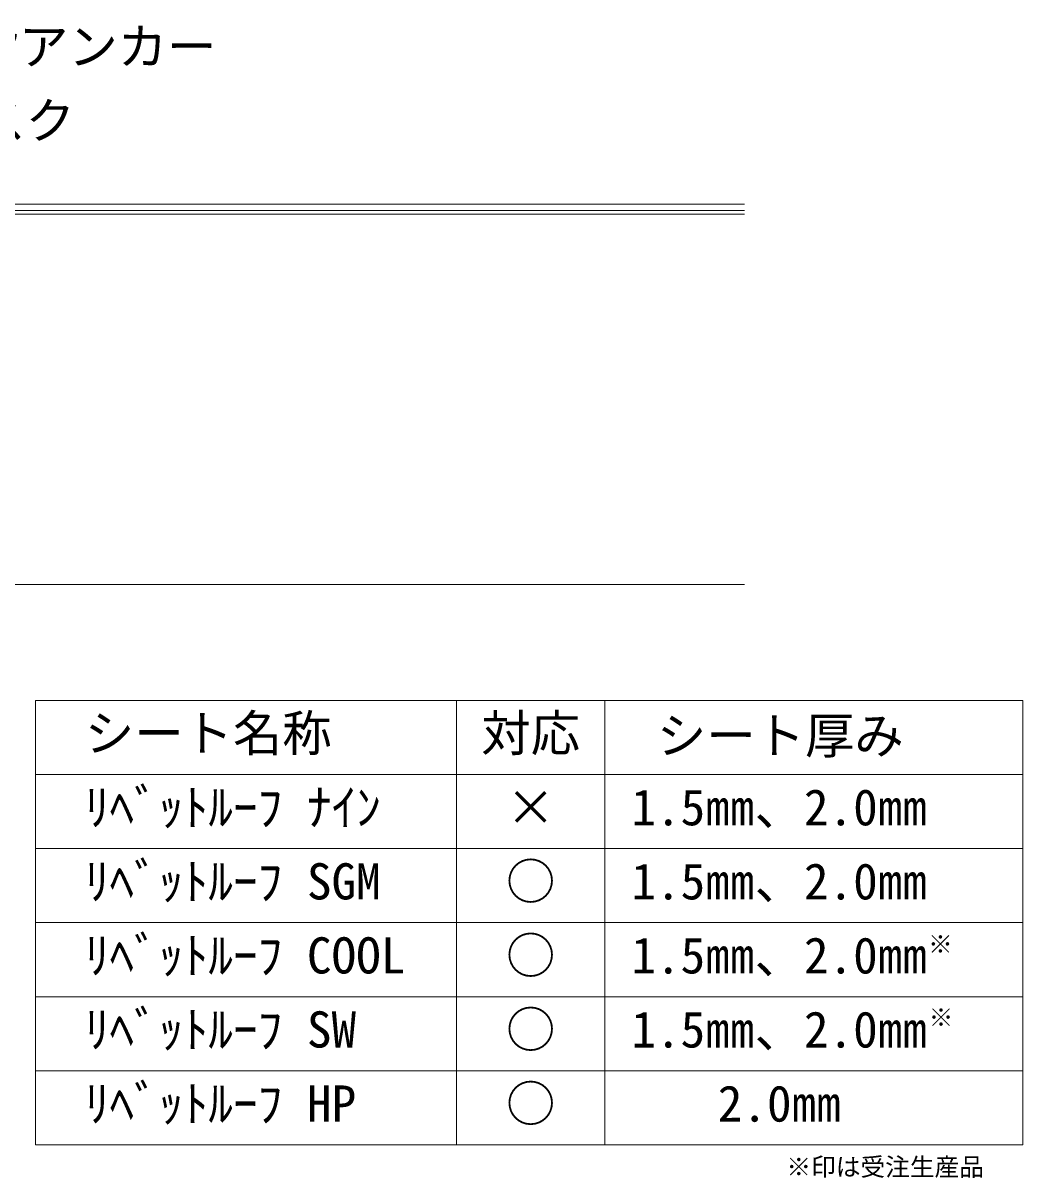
# Model space of a CAD drawing. Units: millimetres, scale not verified. Extents: x -607 to 714, y -501 to 377.
# Drawn here: x 309.2 to 714.2, y -501.3 to -33.5 of the extents above; entities that cross this region are included whole.
import ezdxf
from ezdxf.enums import TextEntityAlignment as Align

# ---------------------------------------------------------------- set-up
doc = ezdxf.new("R2010")
doc.units = ezdxf.units.MM
doc.header["$LTSCALE"] = 5
for name, color, linetype, lineweight in [('0-0', 7, 'Continuous', 9), ('1-0', 7, 'Continuous', 9), ('A-0', 7, 'Continuous', 9), ('E-0', 7, 'Continuous', 9)]:
    doc.layers.add(name, color=color, linetype=linetype, lineweight=lineweight)
doc.styles.add('ＭＳ ゴシック', font='')
doc.styles.get('ＭＳ ゴシック').set_extended_font_data('MS Gothic')

msp = doc.modelspace()

# ---------------------------------------------------------------- linework, layer by layer
at = {"layer": '0-0'}
for p, q in [((-447.481, -110.877), (601.399, -110.877)), ((-397.481, -260.877), (601.399, -260.877))]:
    msp.add_line(p, q, dxfattribs=at)
at = {"layer": '1-0'}
for p, q in [((198.969, -110.877), (601.399, -110.877)), ((199.371, -109.377), (601.399, -109.377))]:
    msp.add_line(p, q, dxfattribs=at)
at = {"layer": 'A-0'}
for p, q in [((601.399, -106.877), (200.041, -106.877)), ((601.399, -109.377), (199.371, -109.377))]:
    msp.add_line(p, q, dxfattribs=at)
at = {"layer": 'E-0'}
for p, q in [((314.209, -307.886), (314.209, -487.886)), ((314.209, -307.886), (714.209, -307.886)), ((484.813, -307.886), (484.813, -487.886)), ((544.813, -487.886), (544.813, -307.886)), ((714.209, -307.886), (714.209, -487.886)), ((314.209, -337.886), (714.209, -337.886)), ((314.209, -367.886), (714.209, -367.886)), ((314.209, -397.886), (714.209, -397.886)), ((314.209, -427.886), (714.209, -427.886)), ((314.209, -457.886), (714.209, -457.886)), ((314.209, -487.886), (714.209, -487.886))]:
    msp.add_line(p, q, dxfattribs=at)

# ---------------------------------------------------------------- texts
at = {"layer": 'E-0', "style": 'ＭＳ ゴシック'}
for s, height, p in [('ＡＹ樹脂アンカー', 14.66, (227.548, -54.732)), ('ＩＨディスク', 14.66, (210.228, -84.732)), ('シート名称', 14.66, (334.209, -332.886)), ('対応', 14.66, (494.813, -332.886)), ('シート厚み', 14.66, (565.939, -333.823)), ('ﾘﾍﾞｯﾄﾙｰﾌ ﾅｲﾝ', 14.66, (334.209, -362.886)), ('×', 14.66, (504.813, -362.886)), ('1.5㎜、2.0㎜', 14.66, (555.585, -362.886)), ('ﾘﾍﾞｯﾄﾙｰﾌ SGM', 14.66, (334.209, -392.886)), ('○', 14.66, (504.813, -392.886)), ('1.5㎜、2.0㎜', 14.66, (555.585, -392.886)), ('ﾘﾍﾞｯﾄﾙｰﾌ COOL', 14.66, (334.209, -422.886)), ('○', 14.66, (504.813, -422.886)), ('1.5㎜、2.0㎜', 14.66, (555.585, -422.886)), ('※', 7.331, (675.787, -412.502)), ('ﾘﾍﾞｯﾄﾙｰﾌ SW', 14.66, (334.209, -452.886)), ('○', 14.66, (504.813, -452.886)), ('1.5㎜、2.0㎜', 14.66, (555.585, -452.886)), ('※', 7.331, (676.033, -442.142)), ('ﾘﾍﾞｯﾄﾙｰﾌ HP', 14.66, (334.209, -482.886)), ('○', 14.66, (504.813, -482.886)), ('2.0㎜', 14.66, (590.585, -482.886)), ('※印は受注生産品', 7.331, (618.414, -502.683))]:
    msp.add_text(s, height=height, dxfattribs=at).set_placement(p, align=Align.BOTTOM_LEFT)

doc.saveas('drawing.dxf')
